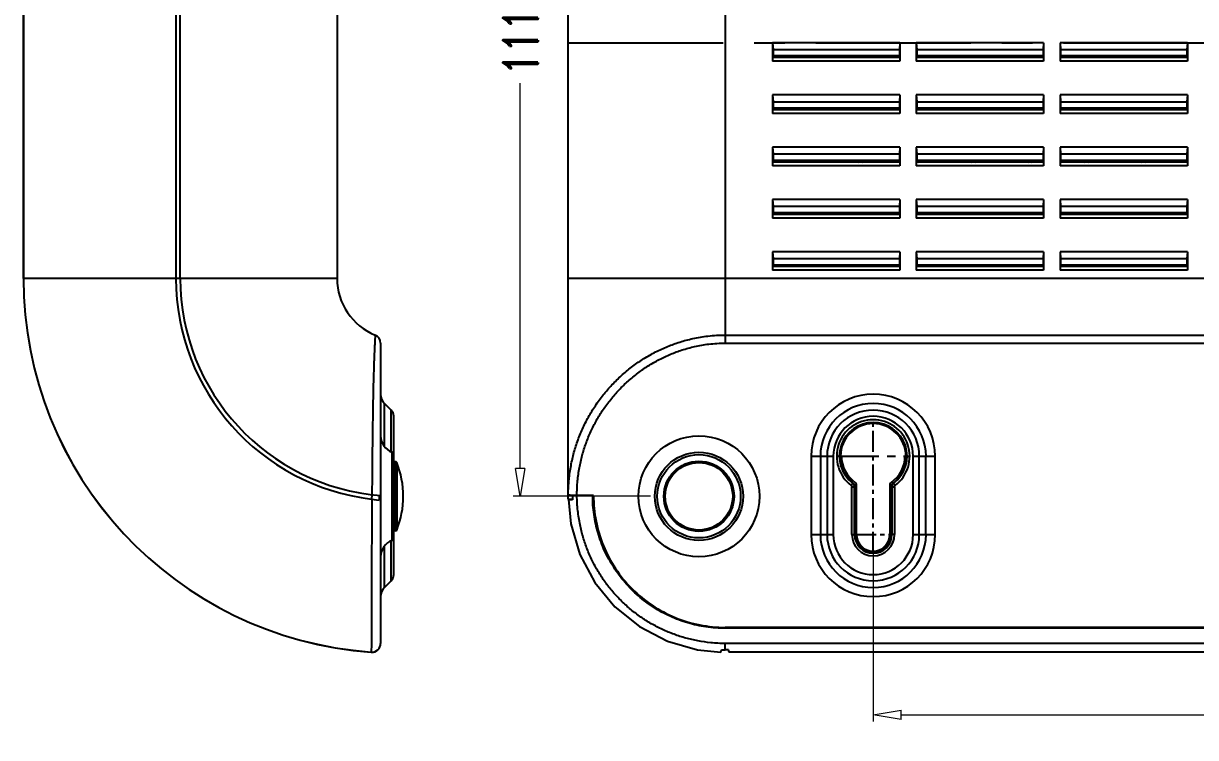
# Model space of a CAD drawing. Header units: millimetres. Extents: x 4086 to 4666, y 411 to 814.
# Drawn here: x 4360.4 to 4495, y 553.9 to 635.8 of the extents above; entities that cross this region are included whole.
import ezdxf

# ---------------------------------------------------------------- set-up
doc = ezdxf.new("R2010")
doc.units = ezdxf.units.MM
doc.linetypes.add('CENTER', pattern=[50.8, 31.75, -6.35, 6.35, -6.35])
doc.layers.add('dim', color=82, linetype='Continuous', lineweight=9)
doc.styles.add('ROMAND', font='romand.shx', dxfattribs={"width": 0.75, "bigfont": 'gbcbig.shx'})
doc.dimstyles.new('YanXiu', dxfattribs={"dimtxt": 2.5, "dimasz": 2.2, "dimexe": 1, "dimexo": 0, "dimgap": 0.66, "dimtad": 0, "dimzin": 1, "dimdsep": 46, "dimtxsty": 'ROMAND', "dimblk": 'CLOSEDBLANK', "dimcen": 0, "dimclrd": 3, "dimclre": 3, "dimclrt": 7, "dimazin": 0, "dimtfac": 1, "dimtofl": 0, "dimtmove": 0, "dimatfit": 3, "dimldrblk": 'CLOSEDBLANK', "dimfxl": 1, "dimlwd": 5, "dimlwe": 5, "dimarcsym": 0})

# ---------------------------------------------------------------- blocks, each defined once
blk = doc.blocks.new('_ClosedBlank')
at = {"color": 0, "linetype": 'ByBlock', "lineweight": -2}
for p, q in [((-1, 0.167), (0, 0)), ((-1, 0.167), (-1, -0.167)), ((0, 0), (-1, -0.167))]:
    blk.add_line(p, q, dxfattribs=at)
blk = doc.blocks.new('*D118')
at = {"layer": 'Defpoints', "color": 0}
for p in [(4432.39, 692.55), (4417.45, 581.55), (4432.39, 581.55)]:
    blk.add_point(p, dxfattribs=at)
at = {"layer": 'dim', "color": 3, "lineweight": 5}
for p, q in [((4432.39, 692.55), (4416.65, 692.55)), ((4417.45, 689.35), (4417.45, 645.13)), ((4417.45, 584.75), (4417.45, 628.96)), ((4432.39, 581.55), (4416.65, 581.55))]:
    blk.add_line(p, q, dxfattribs=at)
at = {"layer": 'dim', "color": 3, "lineweight": 5, "xscale": 3.2, "yscale": 3.2, "zscale": 3.2}
for p, rotation in [((4417.45, 692.55), 90), ((4417.45, 581.55), 270)]:
    blk.add_blockref('_ClosedBlank', p, dxfattribs=dict(at, rotation=rotation))
at = {"layer": 'dim', "color": 7, "insert": (4417.45, 637.05), "char_height": 4, "attachment_point": 5, "rotation": 90, "style": 'ROMAND'}
blk.add_mtext('111.00', dxfattribs=at)
blk = doc.blocks.new('*D122')
at = {"layer": 'Defpoints', "color": 0}
for p in [(4457.96, 575.06), (4597.96, 575.01), (4597.96, 556.47)]:
    blk.add_point(p, dxfattribs=at)
at = {"layer": 'dim', "color": 3, "lineweight": 5}
for p, q in [((4457.96, 575.06), (4457.96, 555.68)), ((4597.96, 575.01), (4597.96, 555.68)), ((4461.16, 556.47), (4519.87, 556.47)), ((4594.76, 556.47), (4536.04, 556.47))]:
    blk.add_line(p, q, dxfattribs=at)
at = {"layer": 'dim', "color": 3, "lineweight": 5, "xscale": 3.2, "yscale": 3.2, "zscale": 3.2, "rotation": 180}
blk.add_blockref('_ClosedBlank', (4457.96, 556.47), dxfattribs=at)
at = {"layer": 'dim', "color": 3, "lineweight": 5, "xscale": 3.2, "yscale": 3.2, "zscale": 3.2}
blk.add_blockref('_ClosedBlank', (4597.96, 556.47), dxfattribs=at)
at = {"layer": 'dim', "color": 7, "insert": (4527.96, 556.47), "char_height": 4, "attachment_point": 5, "style": 'ROMAND'}
blk.add_mtext('140.00', dxfattribs=at)

msp = doc.modelspace()

# ---------------------------------------------------------------- linework, layer by layer
at = {"color": 7, "linetype": 'Continuous'}
for p, q in [((4360.425, 702.505), (4360.425, 606.546)), ((4360.432, 606.546), (4360.432, 702.505)), ((4377.925, 703.546), (4377.925, 606.546)), ((4378.425, 606.546), (4378.425, 703.546)), ((4422.958, 581.728), (4422.958, 702.506)), ((4396.425, 684.832), (4396.425, 606.546)), ((4440.958, 684.833), (4440.958, 599.131)), ((4461.015, 633.617), (4446.4, 633.617)), ((4446.4, 633.617), (4446.4, 631.492)), ((4446.4, 633.617), (4446.458, 632.847)), ((4446.458, 632.847), (4460.958, 632.847)), ((4446.458, 632.847), (4446.458, 632.093)), ((4461.015, 633.617), (4460.958, 632.847)), ((4460.958, 632.847), (4460.958, 632.093)), ((4461.015, 633.617), (4461.015, 631.492)), ((4477.515, 633.617), (4462.9, 633.617)), ((4462.9, 633.617), (4462.9, 631.492)), ((4462.9, 633.617), (4462.958, 632.847)), ((4462.958, 632.847), (4477.458, 632.847)), ((4462.958, 632.847), (4462.958, 632.093)), ((4477.515, 633.617), (4477.458, 632.847)), ((4477.458, 632.847), (4477.458, 632.093)), ((4477.515, 633.617), (4477.515, 631.492)), ((4494.015, 633.617), (4479.4, 633.617)), ((4479.4, 633.617), (4479.4, 631.492)), ((4479.4, 633.617), (4479.458, 632.847)), ((4479.458, 632.847), (4493.958, 632.847)), ((4479.458, 632.847), (4479.458, 632.093)), ((4494.015, 633.617), (4493.958, 632.847)), ((4493.958, 632.847), (4493.958, 632.093)), ((4494.015, 633.617), (4494.015, 631.492)), ((4461.015, 631.492), (4446.4, 631.492)), ((4446.458, 631.911), (4446.44, 632.093)), ((4460.975, 631.911), (4446.44, 631.911)), ((4460.958, 632.093), (4446.458, 632.093)), ((4460.958, 631.911), (4460.975, 632.093)), ((4477.515, 631.492), (4462.9, 631.492)), ((4462.958, 631.911), (4462.94, 632.093)), ((4477.475, 631.911), (4462.94, 631.911)), ((4477.458, 632.093), (4462.958, 632.093)), ((4477.458, 631.911), (4477.475, 632.093)), ((4494.015, 631.492), (4479.4, 631.492)), ((4479.458, 631.911), (4479.44, 632.093)), ((4493.975, 631.911), (4479.44, 631.911)), ((4493.958, 632.093), (4479.458, 632.093)), ((4493.958, 631.911), (4493.975, 632.093)), ((4461.015, 627.617), (4446.4, 627.617)), ((4446.4, 627.617), (4446.4, 625.492)), ((4446.4, 627.617), (4446.458, 626.847)), ((4461.015, 627.617), (4460.958, 626.847)), ((4461.015, 627.617), (4461.015, 625.492)), ((4477.515, 627.617), (4462.9, 627.617)), ((4462.9, 627.617), (4462.9, 625.492)), ((4462.9, 627.617), (4462.958, 626.847)), ((4477.515, 627.617), (4477.458, 626.847)), ((4477.515, 627.617), (4477.515, 625.492)), ((4494.015, 627.617), (4479.4, 627.617)), ((4479.4, 627.617), (4479.4, 625.492)), ((4479.4, 627.617), (4479.458, 626.847)), ((4494.015, 627.617), (4493.958, 626.847)), ((4494.015, 627.617), (4494.015, 625.492)), ((4446.458, 625.911), (4446.44, 626.093)), ((4460.975, 625.911), (4446.44, 625.911)), ((4446.458, 626.847), (4460.958, 626.847)), ((4446.458, 626.847), (4446.458, 626.093)), ((4460.958, 626.093), (4446.458, 626.093)), ((4460.958, 626.847), (4460.958, 626.093)), ((4460.958, 625.911), (4460.975, 626.093)), ((4462.958, 625.911), (4462.94, 626.093)), ((4477.475, 625.911), (4462.94, 625.911)), ((4462.958, 626.847), (4477.458, 626.847)), ((4462.958, 626.847), (4462.958, 626.093)), ((4477.458, 626.093), (4462.958, 626.093)), ((4477.458, 626.847), (4477.458, 626.093)), ((4477.458, 625.911), (4477.475, 626.093)), ((4479.458, 625.911), (4479.44, 626.093)), ((4493.975, 625.911), (4479.44, 625.911)), ((4479.458, 626.847), (4493.958, 626.847)), ((4479.458, 626.847), (4479.458, 626.093)), ((4493.958, 626.093), (4479.458, 626.093)), ((4493.958, 626.847), (4493.958, 626.093)), ((4493.958, 625.911), (4493.975, 626.093)), ((4461.015, 625.492), (4446.4, 625.492)), ((4477.515, 625.492), (4462.9, 625.492)), ((4494.015, 625.492), (4479.4, 625.492)), ((4461.015, 621.617), (4446.4, 621.617)), ((4446.4, 621.617), (4446.4, 619.492)), ((4446.4, 621.617), (4446.458, 620.847)), ((4461.015, 621.617), (4460.958, 620.847)), ((4461.015, 621.617), (4461.015, 619.492)), ((4477.515, 621.617), (4462.9, 621.617)), ((4462.9, 621.617), (4462.9, 619.492)), ((4462.9, 621.617), (4462.958, 620.847)), ((4477.515, 621.617), (4477.458, 620.847)), ((4477.515, 621.617), (4477.515, 619.492)), ((4494.015, 621.617), (4479.4, 621.617)), ((4479.4, 621.617), (4479.4, 619.492)), ((4479.4, 621.617), (4479.458, 620.847)), ((4494.015, 621.617), (4493.958, 620.847)), ((4494.015, 621.617), (4494.015, 619.492)), ((4446.458, 620.847), (4460.958, 620.847)), ((4446.458, 620.847), (4446.458, 620.093)), ((4460.958, 620.847), (4460.958, 620.093)), ((4462.958, 620.847), (4477.458, 620.847)), ((4462.958, 620.847), (4462.958, 620.093)), ((4477.458, 620.847), (4477.458, 620.093)), ((4479.458, 620.847), (4493.958, 620.847)), ((4479.458, 620.847), (4479.458, 620.093)), ((4493.958, 620.847), (4493.958, 620.093)), ((4461.015, 619.492), (4446.4, 619.492)), ((4446.458, 619.911), (4446.44, 620.093)), ((4460.975, 619.911), (4446.44, 619.911)), ((4460.958, 620.093), (4446.458, 620.093)), ((4460.958, 619.911), (4460.975, 620.093)), ((4477.515, 619.492), (4462.9, 619.492)), ((4462.958, 619.911), (4462.94, 620.093)), ((4477.475, 619.911), (4462.94, 619.911)), ((4477.458, 620.093), (4462.958, 620.093)), ((4477.458, 619.911), (4477.475, 620.093)), ((4494.015, 619.492), (4479.4, 619.492)), ((4479.458, 619.911), (4479.44, 620.093)), ((4493.975, 619.911), (4479.44, 619.911)), ((4493.958, 620.093), (4479.458, 620.093)), ((4493.958, 619.911), (4493.975, 620.093)), ((4461.015, 615.617), (4446.4, 615.617)), ((4446.4, 615.617), (4446.4, 613.492)), ((4446.4, 615.617), (4446.458, 614.847)), ((4446.458, 614.847), (4460.958, 614.847)), ((4446.458, 614.847), (4446.458, 614.093)), ((4461.015, 615.617), (4460.958, 614.847)), ((4460.958, 614.847), (4460.958, 614.093)), ((4461.015, 615.617), (4461.015, 613.492)), ((4477.515, 615.617), (4462.9, 615.617)), ((4462.9, 615.617), (4462.9, 613.492)), ((4462.9, 615.617), (4462.958, 614.847)), ((4462.958, 614.847), (4477.458, 614.847)), ((4462.958, 614.847), (4462.958, 614.093)), ((4477.515, 615.617), (4477.458, 614.847)), ((4477.458, 614.847), (4477.458, 614.093)), ((4477.515, 615.617), (4477.515, 613.492)), ((4494.015, 615.617), (4479.4, 615.617)), ((4479.4, 615.617), (4479.4, 613.492)), ((4479.4, 615.617), (4479.458, 614.847)), ((4479.458, 614.847), (4493.958, 614.847)), ((4479.458, 614.847), (4479.458, 614.093)), ((4494.015, 615.617), (4493.958, 614.847)), ((4493.958, 614.847), (4493.958, 614.093)), ((4494.015, 615.617), (4494.015, 613.492)), ((4461.015, 613.492), (4446.4, 613.492)), ((4446.458, 613.911), (4446.44, 614.093)), ((4460.975, 613.911), (4446.44, 613.911)), ((4460.958, 614.093), (4446.458, 614.093)), ((4454.601, 613.932), (4455.351, 613.932)), ((4454.715, 614.032), (4454.715, 614.093)), ((4454.715, 614.032), (4455.495, 614.032)), ((4455.459, 613.994), (4455.409, 613.994)), ((4457.42, 614.032), (4458.2, 614.032)), ((4457.506, 613.994), (4457.456, 613.994)), ((4457.564, 613.932), (4458.314, 613.932)), ((4458.2, 614.032), (4458.2, 614.093)), ((4460.958, 613.911), (4460.975, 614.093)), ((4477.515, 613.492), (4462.9, 613.492)), ((4462.958, 613.911), (4462.94, 614.093)), ((4477.475, 613.911), (4462.94, 613.911)), ((4477.458, 614.093), (4462.958, 614.093)), ((4463.92, 614.032), (4464.7, 614.032)), ((4464.006, 613.994), (4463.956, 613.994)), ((4464.064, 613.932), (4464.814, 613.932)), ((4464.7, 614.032), (4464.7, 614.093)), ((4467.601, 613.932), (4468.351, 613.932)), ((4467.715, 614.032), (4467.715, 614.093)), ((4467.715, 614.032), (4468.495, 614.032)), ((4468.459, 613.994), (4468.409, 613.994)), ((4470.42, 614.032), (4471.2, 614.032)), ((4470.506, 613.994), (4470.456, 613.994)), ((4470.564, 613.932), (4471.314, 613.932)), ((4471.2, 614.032), (4471.2, 614.093)), ((4474.101, 613.932), (4474.851, 613.932)), ((4474.215, 614.032), (4474.215, 614.093)), ((4474.215, 614.032), (4474.995, 614.032)), ((4474.959, 613.994), (4474.909, 613.994)), ((4476.92, 614.032), (4477.466, 614.032)), ((4477.006, 613.994), (4476.956, 613.994)), ((4477.064, 613.932), (4477.466, 613.932)), ((4477.458, 613.911), (4477.475, 614.093)), ((4494.015, 613.492), (4479.4, 613.492)), ((4479.458, 613.911), (4479.44, 614.093)), ((4493.975, 613.911), (4479.44, 613.911)), ((4493.958, 614.093), (4479.458, 614.093)), ((4480.601, 613.932), (4481.351, 613.932)), ((4480.715, 614.032), (4480.715, 614.093)), ((4480.715, 614.032), (4481.495, 614.032)), ((4481.459, 613.994), (4481.409, 613.994)), ((4483.42, 614.032), (4484.2, 614.032)), ((4483.506, 613.994), (4483.456, 613.994)), ((4483.564, 613.932), (4484.314, 613.932)), ((4484.2, 614.032), (4484.2, 614.093)), ((4487.101, 613.932), (4487.851, 613.932)), ((4487.215, 614.032), (4487.215, 614.093)), ((4487.215, 614.032), (4487.995, 614.032)), ((4487.959, 613.994), (4487.909, 613.994)), ((4489.92, 614.032), (4490.7, 614.032)), ((4490.006, 613.994), (4489.956, 613.994)), ((4490.064, 613.932), (4490.814, 613.932)), ((4490.7, 614.032), (4490.7, 614.093)), ((4493.601, 613.932), (4493.966, 613.932)), ((4493.715, 614.032), (4493.715, 614.093)), ((4493.715, 614.032), (4493.966, 614.032)), ((4493.958, 613.911), (4493.975, 614.093)), ((4461.015, 609.617), (4446.4, 609.617)), ((4446.4, 609.617), (4446.4, 607.492)), ((4446.4, 609.617), (4446.458, 608.847)), ((4461.015, 609.617), (4460.958, 608.847)), ((4461.015, 609.617), (4461.015, 607.492)), ((4477.515, 609.617), (4462.9, 609.617)), ((4462.9, 609.617), (4462.9, 607.492)), ((4462.9, 609.617), (4462.958, 608.847)), ((4477.515, 609.617), (4477.458, 608.847)), ((4477.515, 609.617), (4477.515, 607.492)), ((4494.015, 609.617), (4479.4, 609.617)), ((4479.4, 609.617), (4479.4, 607.492)), ((4479.4, 609.617), (4479.458, 608.847)), ((4494.015, 609.617), (4493.958, 608.847)), ((4494.015, 609.617), (4494.015, 607.492)), ((4446.458, 607.911), (4446.44, 608.093)), ((4446.458, 608.847), (4460.958, 608.847)), ((4446.458, 608.847), (4446.458, 608.093)), ((4460.958, 608.093), (4446.458, 608.093)), ((4460.958, 608.847), (4460.958, 608.093)), ((4460.958, 607.911), (4460.975, 608.093)), ((4462.958, 607.911), (4462.94, 608.093)), ((4462.958, 608.847), (4477.458, 608.847)), ((4462.958, 608.847), (4462.958, 608.093)), ((4477.458, 608.093), (4462.958, 608.093)), ((4477.458, 608.847), (4477.458, 608.093)), ((4477.458, 607.911), (4477.475, 608.093)), ((4479.458, 607.911), (4479.44, 608.093)), ((4479.458, 608.847), (4493.958, 608.847)), ((4479.458, 608.847), (4479.458, 608.093)), ((4493.958, 608.093), (4479.458, 608.093)), ((4493.958, 608.847), (4493.958, 608.093)), ((4493.958, 607.911), (4493.975, 608.093)), ((4461.015, 607.492), (4446.4, 607.492)), ((4460.975, 607.911), (4446.44, 607.911)), ((4477.515, 607.492), (4462.9, 607.492)), ((4477.475, 607.911), (4462.94, 607.911)), ((4494.015, 607.492), (4479.4, 607.492)), ((4493.975, 607.911), (4479.44, 607.911)), ((4396.425, 606.546), (4360.432, 606.546)), ((4632.958, 606.547), (4422.958, 606.547)), ((4440.958, 600.058), (4614.957, 600.058)), ((4401.425, 599.129), (4401.425, 564.653)), ((4440.958, 599.131), (4614.958, 599.131)), ((4401.865, 592.206), (4402.633, 591.438)), ((4401.865, 587.255), (4401.865, 592.206)), ((4402.633, 586.661), (4402.633, 591.438)), ((4402.925, 572.56), (4402.925, 590.731)), ((4402.73, 576.484), (4402.73, 586.607)), ((4403.121, 585.516), (4402.925, 585.52)), ((4403.121, 585.516), (4403.121, 577.575)), ((4403.266, 585.417), (4403.266, 577.675)), ((4450.836, 586.147), (4453.372, 586.147)), ((4450.836, 586.147), (4450.836, 577.147)), ((4451.897, 586.147), (4451.897, 577.147)), ((4452.665, 586.147), (4452.665, 577.147)), ((4453.372, 586.147), (4453.372, 577.147)), ((4454.308, 586.147), (4454.208, 586.147)), ((4461.708, 586.147), (4461.608, 586.147)), ((4462.543, 586.147), (4465.079, 586.147)), ((4462.543, 577.147), (4462.543, 586.147)), ((4463.25, 577.147), (4463.25, 586.147)), ((4464.018, 577.147), (4464.018, 586.147)), ((4465.079, 577.147), (4465.079, 586.147)), ((4455.619, 583.039), (4455.439, 582.8)), ((4455.519, 582.64), (4455.819, 582.64)), ((4455.519, 577.147), (4455.519, 582.64)), ((4455.619, 583.039), (4455.669, 583.067)), ((4455.819, 577.147), (4455.819, 582.64)), ((4455.871, 582.666), (4455.871, 577.147)), ((4456.058, 577.147), (4456.058, 582.813)), ((4459.858, 582.813), (4459.858, 577.147)), ((4460.044, 577.147), (4460.044, 582.666)), ((4460.096, 582.64), (4460.396, 582.64)), ((4460.097, 582.64), (4460.097, 577.147)), ((4460.296, 583.039), (4460.246, 583.067)), ((4460.476, 582.8), (4460.296, 583.039)), ((4460.396, 582.64), (4460.396, 577.147)), ((4400.425, 581.726), (4400.365, 581.23)), ((4400.365, 581.23), (4401.269, 581.121)), ((4422.965, 581.224), (4422.965, 581.728)), ((4422.965, 581.231), (4423.431, 581.231)), ((4422.965, 581.224), (4422.965, 581.224)), ((4423.458, 581.623), (4423.431, 581.122)), ((4423.431, 581.231), (4423.431, 581.122)), ((4425.858, 581.627), (4423.958, 581.627)), ((4400.409, 579.046), (4400.406, 578.495)), ((4403.121, 577.575), (4402.925, 577.572)), ((4450.836, 577.147), (4453.372, 577.147)), ((4455.519, 577.147), (4455.871, 577.147)), ((4460.396, 577.147), (4460.044, 577.147)), ((4462.543, 577.147), (4465.079, 577.147)), ((4401.865, 571.085), (4401.865, 575.837)), ((4402.633, 571.853), (4402.633, 576.43)), ((4401.865, 571.085), (4402.633, 571.853)), ((4614.958, 566.497), (4440.958, 566.497)), ((4440.958, 566.497), (4440.958, 566.397)), ((4614.957, 566.397), (4440.958, 566.397)), ((4400.356, 564.4), (4400.354, 563.793)), ((4400.354, 563.793), (4400.354, 563.663)), ((4401.088, 563.904), (4401.083, 563.904)), ((4440.558, 563.905), (4440.958, 563.905)), ((4614.958, 564.654), (4440.958, 564.654)), ((4440.958, 563.905), (4440.958, 564.654)), ((4441.358, 563.905), (4440.958, 563.905)), ((4614.462, 563.654), (4441.453, 563.654))]:
    msp.add_line(p, q, dxfattribs=at)
at = {"color": 1, "linetype": 'CENTER', "ltscale": 0.55958}
msp.add_line((4422.958, 633.599), (4632.958, 633.599), dxfattribs=at)
at = {"color": 1, "linetype": 'CENTER', "ltscale": 0.076}
for p, q in [((4457.958, 575.057), (4457.958, 590.272)), ((4455.868, 577.147), (4460.048, 577.147))]:
    msp.add_line(p, q, dxfattribs=at)
at = {"color": 1, "linetype": 'CENTER', "ltscale": 0.15}
msp.add_line((4453.833, 586.147), (4462.083, 586.147), dxfattribs=at)
at = {"color": 7, "linetype": 'Continuous'}
msp.add_lwpolyline([(4422.969, 581.181), (4423.272, 578.376), (4424.3, 574.876), (4426.004, 571.66), (4428.314, 568.862), (4431.127, 566.584), (4434.333, 564.923), (4437.797, 563.937), (4440.461, 563.661)], dxfattribs=at)
for radius in [6.937, 5.061, 4.78, 4.026, 3.97, 3.871]:
    msp.add_circle((4437.958, 581.547), radius, dxfattribs=at)
for centre, radius, start, end in [((4456.458, 627.047), 1.113, 240.6102, 299.3898), ((4456.458, 627.047), 1, 255.88736, 284.11264), ((4462.958, 627.047), 1.113, 268.93352, 299.3898), ((4462.958, 627.047), 1, 269.994, 284.11264), ((4469.458, 627.047), 1.113, 240.6102, 299.3898), ((4469.458, 627.047), 1, 255.88736, 284.11264), ((4475.958, 627.047), 1.113, 240.6102, 299.3898), ((4475.958, 627.047), 1, 255.88736, 284.11264), ((4482.458, 627.047), 1.113, 240.6102, 299.3898), ((4482.458, 627.047), 1, 255.88736, 284.11264), ((4488.958, 627.047), 1.113, 240.6102, 299.3898), ((4488.958, 627.047), 1, 255.88736, 284.11264), ((4456.458, 620.547), 1.113, 204.26498, 215.50719), ((4456.458, 620.547), 1, 207.21715, 220.19728), ((4456.458, 620.547), 0.962, 208.24105, 221.3704), ((4456.458, 620.547), 0.663, 223.43063, 254.37262), ((4456.458, 620.547), 0.663, 285.60132, 316.56281), ((4456.458, 620.547), 0.962, 318.46109, 331.8495), ((4456.458, 620.547), 1, 319.80272, 332.78285), ((4456.458, 620.547), 1.113, 324.49281, 335.73502), ((4462.958, 620.547), 0.663, 285.62376, 316.56793), ((4462.958, 620.547), 0.962, 318.46253, 331.85191), ((4462.958, 620.547), 1, 319.80272, 332.78285), ((4462.958, 620.547), 1.113, 324.49281, 335.73502), ((4469.458, 620.547), 1.113, 204.26498, 215.50719), ((4469.458, 620.547), 1, 207.21715, 220.19728), ((4469.458, 620.547), 0.962, 208.23543, 221.39192), ((4469.458, 620.547), 0.663, 223.41964, 254.33378), ((4469.458, 620.547), 0.663, 285.62376, 316.56793), ((4469.458, 620.547), 0.962, 318.46253, 331.85191), ((4469.458, 620.547), 1, 319.80272, 332.78285), ((4469.458, 620.547), 1.113, 324.49281, 335.73502), ((4475.958, 620.547), 1.113, 204.26498, 215.50719), ((4475.958, 620.547), 1, 207.21715, 220.19728), ((4475.958, 620.547), 0.962, 208.23543, 221.39192), ((4475.958, 620.547), 0.663, 223.41964, 254.33378), ((4475.958, 620.547), 0.663, 285.62376, 316.56793), ((4475.958, 620.547), 0.962, 318.46253, 331.85191), ((4475.958, 620.547), 1, 319.80272, 332.78285), ((4475.958, 620.547), 1.113, 324.49281, 335.73502), ((4482.458, 620.547), 1.113, 204.26498, 215.50719), ((4482.458, 620.547), 1, 207.21715, 220.19728), ((4482.458, 620.547), 0.962, 208.23543, 221.39192), ((4482.458, 620.547), 0.663, 223.41964, 254.33378), ((4482.458, 620.547), 0.663, 285.62376, 316.56793), ((4482.458, 620.547), 0.962, 318.46253, 331.85191), ((4482.458, 620.547), 1, 319.80272, 332.78285), ((4482.458, 620.547), 1.113, 324.49281, 335.73502), ((4488.958, 620.547), 1.113, 204.26498, 215.50719), ((4488.958, 620.547), 1, 207.21715, 220.19728), ((4488.958, 620.547), 0.962, 208.23543, 221.39192), ((4488.958, 620.547), 0.663, 223.41964, 254.33378), ((4488.958, 620.547), 0.663, 285.62376, 316.56793), ((4488.958, 620.547), 0.962, 318.46253, 331.85191), ((4488.958, 620.547), 1, 319.80272, 332.78285), ((4488.958, 620.547), 1.113, 324.49281, 335.73502), ((4457.831, 610.367), 4.81, 130.3692, 132.1822), ((4457.716, 611.801), 3.183, 136.44191, 137.98431), ((4456.458, 614.047), 1, 183.00412, 188.13688), ((4457.357, 612.2), 2.612, 133.54864, 135.45874), ((4456.458, 614.047), 0.962, 180.88698, 188.16069), ((4456.458, 614.047), 0.663, 176.07919, 191.89908), ((4456.458, 614.047), 0.663, 348.21551, 4.09252), ((4455.558, 612.2), 2.612, 44.54126, 46.45136), ((4456.458, 614.047), 0.962, 351.91409, 359.11302), ((4456.458, 614.047), 1, 351.86312, 356.99588), ((4455.249, 611.848), 3.115, 42.77526, 43.56661), ((4455.147, 611.753), 3.254, 42.024, 42.77547), ((4455.084, 610.367), 4.81, 47.8178, 49.6308), ((4461.098, 614.229), 0.296, 205.85807, 242.3436), ((4462.958, 614.047), 0.663, 348.21551, 4.09252), ((4462.058, 612.2), 2.612, 44.54126, 46.45136), ((4462.958, 614.047), 0.962, 351.91409, 359.11302), ((4462.958, 614.047), 1, 351.86312, 356.99588), ((4461.749, 611.848), 3.115, 42.77526, 43.56661), ((4461.647, 611.753), 3.254, 42.024, 42.77547), ((4461.584, 610.367), 4.81, 47.8178, 49.6308), ((4470.831, 610.367), 4.81, 130.3692, 132.1822), ((4470.716, 611.801), 3.183, 136.44191, 137.98431), ((4469.458, 614.047), 1, 183.00412, 188.13688), ((4470.357, 612.2), 2.612, 133.54864, 135.45874), ((4469.458, 614.047), 0.962, 180.88698, 188.12748), ((4469.458, 614.047), 0.663, 175.91502, 191.85978), ((4469.458, 614.047), 0.663, 348.21552, 4.09402), ((4468.558, 612.2), 2.612, 44.54126, 46.45136), ((4469.458, 614.047), 0.962, 351.91468, 359.11302), ((4469.458, 614.047), 1, 351.86312, 356.99588), ((4468.249, 611.848), 3.115, 42.77526, 43.56661), ((4468.147, 611.753), 3.254, 42.024, 42.77547), ((4468.084, 610.367), 4.81, 47.8178, 49.6308), ((4477.331, 610.367), 4.81, 130.3692, 132.1822), ((4477.216, 611.801), 3.183, 136.44191, 137.98431), ((4475.958, 614.047), 1, 183.00412, 188.13688), ((4476.857, 612.2), 2.612, 133.54864, 135.45874), ((4475.958, 614.047), 0.962, 180.88698, 188.12748), ((4475.958, 614.047), 0.663, 175.91502, 191.85978), ((4475.958, 614.047), 0.663, 348.21552, 4.09402), ((4475.058, 612.2), 2.612, 44.54126, 46.45136), ((4475.958, 614.047), 0.962, 351.91468, 359.11302), ((4475.958, 614.047), 1, 351.86312, 356.99588), ((4474.749, 611.848), 3.115, 42.77526, 43.56661), ((4474.647, 611.753), 3.254, 42.024, 42.77547), ((4483.831, 610.367), 4.81, 130.3692, 132.1822), ((4483.716, 611.801), 3.183, 136.44191, 137.98431), ((4482.458, 614.047), 1, 183.00412, 188.13688), ((4483.357, 612.2), 2.612, 133.54864, 135.45874), ((4482.458, 614.047), 0.962, 180.88698, 188.12748), ((4482.458, 614.047), 0.663, 175.91502, 191.85978), ((4482.458, 614.047), 0.663, 348.21552, 4.09402), ((4481.558, 612.2), 2.612, 44.54126, 46.45136), ((4482.458, 614.047), 0.962, 351.91468, 359.11302), ((4482.458, 614.047), 1, 351.86312, 356.99588), ((4481.249, 611.848), 3.115, 42.77526, 43.56661), ((4481.147, 611.753), 3.254, 42.024, 42.77547), ((4481.084, 610.367), 4.81, 47.8178, 49.6308), ((4490.331, 610.367), 4.81, 130.3692, 132.1822), ((4490.216, 611.801), 3.183, 136.44191, 137.98431), ((4488.958, 614.047), 1, 183.00412, 188.13688), ((4489.857, 612.2), 2.612, 133.54864, 135.45874), ((4488.958, 614.047), 0.962, 180.88698, 188.12748), ((4488.958, 614.047), 0.663, 175.91502, 191.85978), ((4488.958, 614.047), 0.663, 348.21552, 4.09402), ((4488.058, 612.2), 2.612, 44.54126, 46.45136), ((4488.958, 614.047), 0.962, 351.91468, 359.11302), ((4488.958, 614.047), 1, 351.86312, 356.99588), ((4487.749, 611.848), 3.115, 42.77526, 43.56661), ((4487.647, 611.753), 3.254, 42.024, 42.77547), ((4487.584, 610.367), 4.81, 47.8178, 49.6308), ((4496.831, 610.367), 4.81, 130.3692, 132.1822), ((4403.425, 606.546), 43, 180, 265.90396), ((4403.425, 606.546), 42.993, 180, 265.90396), ((4403.425, 606.546), 25.5, 180, 263.1079), ((4403.425, 606.546), 25, 180, 265.41143), ((4403.425, 606.546), 7, 180, 247.97569), ((4400.425, 599.129), 1, 0.00018, 67.97576), ((4402.925, 593.267), 1.5, 180, 225), ((4457.958, 586.147), 7.121, 0, 180), ((4457.958, 586.147), 6.061, 0, 180), ((4401.925, 590.731), 1, 0, 45), ((4457.958, 586.147), 5.293, 0, 180), ((4457.958, 586.147), 4.586, 0, 180), ((4457.958, 586.147), 4.189, 306.92953, 233.04027), ((4457.958, 586.147), 3.889, 306.96016, 233.03984), ((4457.958, 586.147), 3.75, 0, 180), ((4403.425, 588.482), 2, 180, 249.64559), ((4402.625, 586.326), 0.3, 0, 69.64559), ((4403.118, 585.356), 0.16, 22.20289, 89), ((4393.782, 581.546), 10.244, 337.79711, 22.20289), ((4457.958, 586.147), 3.836, 181.72131, 233.38573), ((4457.958, 586.147), 3.65, 180, 235.39781), ((4457.958, 586.147), 3.65, 304.60219, 0), ((4457.958, 586.147), 3.836, 306.61427, 358.27869), ((4455.318, 582.64), 0.5, 0.01284, 53.02648), ((4455.371, 582.666), 0.5, 359.99896, 53.38678), ((4447.125, 600.06), 19.469, 296.51957, 296.69263), ((4455.658, 582.813), 0.4, 18.45665, 55.3999), ((4455.656, 582.813), 0.402, 0.0497, 18.40484), ((4460.257, 582.813), 0.4, 143.07, 180.0021), ((4460.259, 582.812), 0.402, 124.65202, 143.01806), ((4460.546, 582.666), 0.502, 162.32912, 179.95575), ((4460.544, 582.666), 0.5, 126.61322, 162.28383), ((4460.597, 582.64), 0.5, 126.97279, 179.98678), ((4377.315, 582.431), 23.989, 356.86992, 358.10397), ((4423.831, 589.243), 7.614, 267.18129, 267.83261), ((4423.877, 590.447), 8.819, 267.8306, 268.31673), ((4423.951, 593.127), 11.5, 268.33848, 270.03437), ((4403.118, 577.735), 0.16, 271, 337.79711), ((4457.958, 577.147), 7.121, 180, 0), ((4457.958, 577.147), 6.061, 180, 0), ((4457.958, 577.147), 5.293, 180, 0), ((4457.958, 577.147), 4.586, 180, 0), ((4457.958, 577.147), 2.439, 180, 0), ((4457.958, 577.147), 2.139, 180, 0), ((4457.958, 577.147), 2.086, 180, 0), ((4457.958, 577.147), 1.9, 180, 0), ((4403.425, 574.609), 2, 110.35441, 180), ((4402.625, 576.766), 0.3, 290.35441, 0), ((4401.925, 572.56), 1, 315, 0), ((4402.925, 570.024), 1.5, 135, 180), ((4400.425, 564.653), 1, 265.90396, 359.9999), ((4400.427, 564.664), 1.004, 265.87984, 310.81008)]:
    msp.add_arc(centre, radius, start, end, dxfattribs=at)
for start_param, end_param in [(0.7229358, 0.7430389), (-0.7430389, -0.7229358)]:
    msp.add_ellipse((4457.958, 579.722), major_axis=(0, 8.568), ratio=0.661589, start_param=start_param, end_param=end_param, dxfattribs=at)
for points, start_tangent, end_tangent in [([(4454.601, 613.932), (4454.441, 613.978), (4454.336, 614.092)], (-1, -0.0000001), (-0.4633526, 0.886174)), ([(4454.54, 614.09), (4454.552, 614.081), (4454.715, 614.032)], (0.8092066, -0.5875242), (0.9999948, -0.0032229)), ([(4458.2, 614.032), (4458.363, 614.081), (4458.375, 614.09)], (0.9999948, 0.0032229), (0.809207, 0.5875237)), ([(4458.579, 614.092), (4458.473, 613.977), (4458.314, 613.932)], (-0.4627169, -0.8865061), (-1, 0.0000001)), ([(4464.7, 614.032), (4464.863, 614.081), (4464.875, 614.09)], (0.9999948, 0.0032229), (0.809207, 0.5875237)), ([(4465.079, 614.092), (4464.973, 613.977), (4464.814, 613.932)], (-0.4627169, -0.8865061), (-1, 0.0000001)), ([(4467.601, 613.932), (4467.441, 613.978), (4467.336, 614.092)], (-1, -0.0000001), (-0.4633525, 0.886174)), ([(4467.54, 614.09), (4467.552, 614.081), (4467.715, 614.032)], (0.8092071, -0.5875235), (0.9999948, -0.0032229)), ([(4471.2, 614.032), (4471.363, 614.081), (4471.375, 614.09)], (0.9999948, 0.0032229), (0.8092067, 0.587524)), ([(4471.579, 614.092), (4471.473, 613.977), (4471.314, 613.932)], (-0.4627169, -0.8865061), (-1, 0.0000001)), ([(4474.101, 613.932), (4473.941, 613.978), (4473.836, 614.092)], (-1, -0.0000001), (-0.4633525, 0.886174)), ([(4474.04, 614.09), (4474.052, 614.081), (4474.215, 614.032)], (0.8092071, -0.5875235), (0.9999948, -0.0032229)), ([(4480.601, 613.932), (4480.441, 613.978), (4480.336, 614.092)], (-1, -0.0000001), (-0.4633525, 0.886174)), ([(4480.54, 614.09), (4480.552, 614.081), (4480.715, 614.032)], (0.8092067, -0.587524), (0.9999948, -0.0032229)), ([(4484.2, 614.032), (4484.363, 614.081), (4484.375, 614.09)], (0.9999948, 0.0032229), (0.809207, 0.5875237)), ([(4484.579, 614.092), (4484.473, 613.977), (4484.314, 613.932)], (-0.4627169, -0.8865061), (-1, 0.0000001)), ([(4487.101, 613.932), (4486.941, 613.978), (4486.836, 614.092)], (-1, -0.0000001), (-0.4633525, 0.886174)), ([(4487.04, 614.09), (4487.052, 614.081), (4487.215, 614.032)], (0.8092067, -0.587524), (0.9999948, -0.0032229)), ([(4490.7, 614.032), (4490.863, 614.081), (4490.875, 614.09)], (0.9999948, 0.0032229), (0.809207, 0.5875237)), ([(4491.079, 614.092), (4490.973, 613.977), (4490.814, 613.932)], (-0.4627169, -0.8865061), (-1, 0.0000001)), ([(4493.601, 613.932), (4493.441, 613.978), (4493.336, 614.092)], (-1, -0.0000001), (-0.4633525, 0.886174)), ([(4493.54, 614.09), (4493.552, 614.081), (4493.715, 614.032)], (0.8092071, -0.5875235), (0.9999948, -0.0032229)), ([(4400.8, 600.057), (4400.795, 599.968), (4400.782, 599.742), (4400.763, 599.413), (4400.741, 598.978), (4400.715, 598.422), (4400.687, 597.759), (4400.658, 597), (4400.631, 596.147), (4400.604, 595.204), (4400.579, 594.178), (4400.556, 593.078), (4400.534, 591.907), (4400.514, 590.667), (4400.496, 589.371), (4400.48, 588.041), (4400.466, 586.681), (4400.452, 585.228), (4400.439, 583.596), (4400.425, 581.726)], (-0.0619506, -0.9980792), (-0.0067777, -0.999977)), ([(4422.958, 581.728), (4423.046, 583.513), (4423.274, 585.094), (4423.615, 586.573), (4424.078, 588.022), (4424.663, 589.441), (4425.363, 590.804), (4426.174, 592.1), (4427.089, 593.324), (4428.101, 594.469), (4429.201, 595.526), (4430.38, 596.487), (4431.639, 597.351), (4432.982, 598.112), (4434.355, 598.742), (4435.749, 599.246), (4437.266, 599.652), (4438.995, 599.943), (4440.958, 600.058)], (0.0000184, 1), (1, 0.000012)), ([(4423.958, 581.627), (4424.033, 583.33), (4424.243, 584.838), (4424.562, 586.244), (4424.995, 587.622), (4425.544, 588.97), (4426.203, 590.266), (4426.967, 591.499), (4427.831, 592.665), (4428.788, 593.759), (4429.829, 594.769), (4430.944, 595.689), (4432.135, 596.517), (4433.405, 597.248), (4434.705, 597.856), (4436.025, 598.343), (4437.463, 598.737), (4439.101, 599.019), (4440.958, 599.131)], (-0.0059416, 0.9999823), (1, 0.0000346)), ([(4455.439, 582.8), (4455.462, 582.779), (4455.483, 582.753), (4455.501, 582.721), (4455.514, 582.683), (4455.519, 582.64)], (0.7990254, -0.6012973), (0.0000166, -1)), ([(4460.396, 582.64), (4460.399, 582.67), (4460.407, 582.703), (4460.422, 582.737), (4460.444, 582.77), (4460.475, 582.798)], (0.0000518, 1), (0.7990481, 0.6012671)), ([(4400.422, 581.223), (4400.412, 579.627), (4400.409, 579.046)], (-0.0064884, -0.999979), (-0.0054381, -0.9999852)), ([(4423.033, 581.684), (4422.958, 581.728)], (-0.9839476, 0.1784575), (0.0000368, 1)), ([(4422.958, 581.728), (4423.017, 581.686), (4423.19, 581.65), (4423.458, 581.623)], (0.0745885, -0.9972144), (0.9974313, -0.0716292)), ([(4423.431, 581.122), (4423.182, 581.149), (4423.02, 581.185), (4422.965, 581.224)], (-0.9970759, 0.0764175), (-0.0158361, 0.9998746)), ([(4423.958, 581.627), (4423.575, 581.633), (4423.25, 581.652), (4423.033, 581.684)], (-1, -0.0000001), (-0.9839476, 0.1784575)), ([(4440.958, 564.654), (4439.322, 564.735), (4437.848, 564.945), (4436.461, 565.265), (4435.101, 565.701), (4433.768, 566.255), (4432.49, 566.919), (4431.278, 567.689), (4430.134, 568.56), (4429.066, 569.525), (4428.082, 570.577), (4427.189, 571.706), (4426.395, 572.91), (4425.704, 574.182), (4425.128, 575.499), (4424.669, 576.844), (4424.312, 578.27), (4424.057, 579.89), (4423.958, 581.627)], (-1, 0.0000114), (-0.0059626, 0.9999822)), ([(4440.958, 566.397), (4438.797, 566.554), (4436.678, 567.017), (4434.643, 567.774), (4432.741, 568.813), (4431.004, 570.118), (4429.472, 571.654), (4428.171, 573.396), (4427.132, 575.3), (4426.375, 577.338), (4425.914, 579.461), (4425.758, 581.627)], (-1, 0), (-0.0000097, 1)), ([(4425.858, 581.627), (4426.145, 578.701), (4426.995, 575.867), (4428.39, 573.243), (4430.279, 570.933), (4432.591, 569.031), (4435.223, 567.632), (4438.056, 566.783), (4440.958, 566.497)], (0.0000097, -1), (1, 0)), ([(4400.406, 578.495), (4400.405, 578.191), (4400.398, 576.837), (4400.392, 575.511), (4400.387, 574.208), (4400.382, 572.95), (4400.377, 571.749), (4400.373, 570.61), (4400.37, 569.538), (4400.367, 568.539), (4400.364, 567.62), (4400.362, 566.785), (4400.36, 566.039), (4400.358, 565.388), (4400.357, 564.842), (4400.356, 564.4)], (-0.0052176, -0.9999864), (-0.0023915, -0.9999971)), ([(4440.461, 563.662), (4440.471, 563.679), (4440.504, 563.761), (4440.558, 563.905)], (0.9843904, 0.1759987), (0.338714, 0.9408894)), ([(4441.456, 563.652), (4441.432, 563.706), (4441.358, 563.905)], (-0.9865589, 0.1634063), (-0.3382311, 0.9410631))]:
    msp.add_spline(points, degree=3, dxfattribs=dict(at, start_tangent=start_tangent, end_tangent=end_tangent))

# ---------------------------------------------------------------- dimensions: what is measured, and where the dimension line sits
at = {"layer": 'dim'}
dim = msp.add_linear_dim(base=(4417.448, 581.546), p1=(4432.392, 692.546), p2=(4432.39, 581.546), angle=90, dimstyle='YanXiu', override={"dimtxt": 4, "dimasz": 3.2, "dimexe": 0.7996, "dimgap": 0.7996, "dimtmove": 1}, dxfattribs=at)
dim.commit()
dim.dimension.update_dxf_attribs({"geometry": '*D118', "text_midpoint": (4417.448, 637.046)})
dim = msp.add_linear_dim(base=(4597.958, 556.475), p1=(4457.958, 575.059), p2=(4597.958, 575.006), dimstyle='YanXiu', override={"dimtxt": 4, "dimasz": 3.2, "dimexe": 0.7996, "dimgap": 0.7996}, dxfattribs=at)
dim.commit()
dim.dimension.update_dxf_attribs({"geometry": '*D122', "text_midpoint": (4527.958, 556.475)})

doc.saveas('drawing.dxf')
